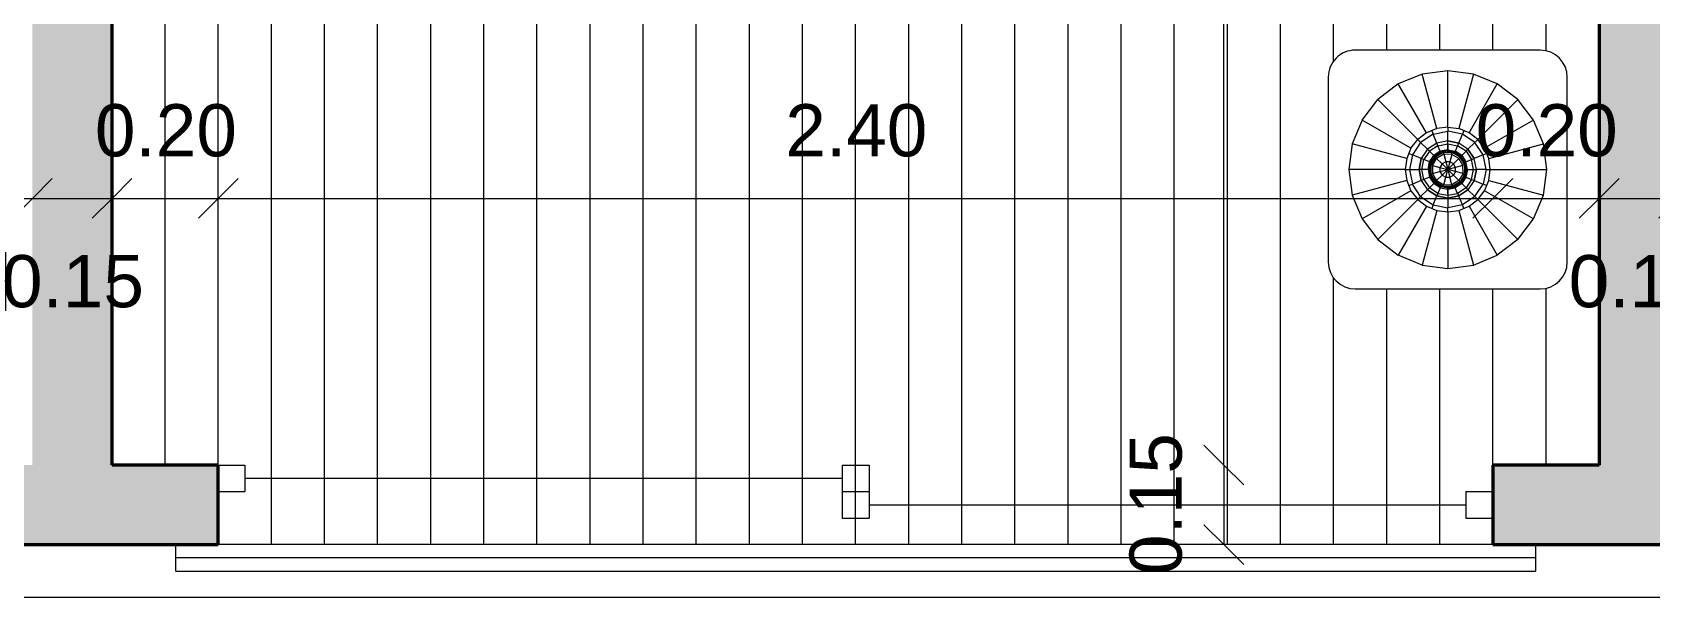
# Model space of a CAD drawing. Header units: metres. Extents: x 11 to 152, y 1 to 34.
# Drawn here: x 86.715 to 89.764, y 15.368 to 16.434 of the extents above; entities that cross this region are included whole.
import ezdxf

# ---------------------------------------------------------------- set-up
doc = ezdxf.new("R2010")
doc.units = ezdxf.units.M
for name, color, linetype, lineweight in [('A-ANNO-DIMS', 211, 'Continuous', 9), ('A-ANNO-DIMS-100', 211, 'Continuous', 9), ('A-FLOR-PATT', 8, 'Continuous', 9), ('A-GLAZ', 151, 'Continuous', 9), ('A-GLAZ-CWMG', 51, 'Continuous', 9), ('A-WALL', 113, 'Continuous', 9), ('A-WALL-1', 113, 'Continuous', 50), ('A-WALL-PATT-1', 111, 'Continuous', 9), ('E-LITE-EQPM', 33, 'Continuous', 9), ('G-IMPT', 8, 'Continuous', 9), ('I-FURN', 30, 'Continuous', 9)]:
    doc.layers.add(name, color=color, linetype=linetype, lineweight=lineweight)
doc.styles.add('Arial_1', font='Arial.ttf', dxfattribs={"height": 0.098353})
doc.dimstyles.new('Cota_1_25', dxfattribs={"dimscale": 0.3048, "dimtxt": 0.1, "dimasz": 0.246063, "dimexe": 0, "dimexo": 0.0625, "dimgap": 0.164042, "dimtad": 1, "dimrnd": 0.01, "dimzin": 0, "dimdsep": 46, "dimtxsty": 'Arial_1', "dimblk1": 'OBLIQUE', "dimblk2": 'OBLIQUE', "dimsah": 1, "dimcen": 0.09, "dimazin": 0, "dimtfac": 1, "dimtdec": 4, "dimtix": 1, "dimtmove": 0, "dimatfit": 3, "dimfxl": 0, "dimfxlon": 1, "dimtvp": 1, "dimtolj": 1, "dimtzin": 0, "dimarcsym": 2})
doc.dimstyles.new('Cota_1_25_3', dxfattribs={"dimscale": 0.3048, "dimtxt": 0.1, "dimasz": 0.246063, "dimexe": 0, "dimexo": 0.0625, "dimgap": 0.164042, "dimtad": 1, "dimrnd": 0.01, "dimzin": 0, "dimdsep": 46, "dimtxsty": 'Arial_1', "dimblk1": 'OBLIQUE', "dimblk2": 'OBLIQUE', "dimsah": 1, "dimcen": 0.09, "dimazin": 0, "dimtfac": 1, "dimtdec": 4, "dimtix": 1, "dimtmove": 2, "dimatfit": 3, "dimfxl": 0, "dimfxlon": 1, "dimtvp": 1, "dimtolj": 1, "dimtzin": 0, "dimarcsym": 2})

# ---------------------------------------------------------------- blocks, each defined once
blk = doc.blocks.new('M_Sliding-2 Panel - 240x240-1679411-2 Piso _Tipo_')
at = {"layer": 'A-GLAZ'}
for p, q in [((-1.2, 0.202), (-1.2, 0.152)), ((-1.2, 0.202), (-1.15, 0.202)), ((-1.15, 0.202), (-1.15, 0.152)), ((-0.0254, 0.202), (-0.0254, 0.152)), ((-0.0254, 0.202), (0.0254, 0.202)), ((0.0254, 0.202), (0.0254, 0.152)), ((-1.15, 0.177), (-0.0254, 0.177)), ((-1.2, 0.152), (-1.15, 0.152)), ((-0.0254, 0.152), (-0.0254, 0.102)), ((-0.0254, 0.152), (0.0254, 0.152)), ((-0.0254, 0.152), (0.0254, 0.152)), ((0.0254, 0.152), (0.0254, 0.102)), ((0.0254, 0.127), (1.1492, 0.127)), ((1.1492, 0.152), (1.1492, 0.102)), ((1.1492, 0.152), (1.2, 0.152)), ((1.2, 0.152), (1.2, 0.102)), ((-0.0254, 0.102), (0.0254, 0.102)), ((1.1492, 0.102), (1.2, 0.102))]:
    blk.add_line(p, q, dxfattribs=at)
blk = doc.blocks.new('M_Table-End - nochero-1375290-2 Piso _Tipo_')
at = {"layer": 'I-FURN'}
for p, q in [((0.4029, 0.3774), (0.0545, 0.3774)), ((0.0037, 0.3266), (0.0037, -0.0218)), ((0.4537, -0.0218), (0.4537, 0.3266)), ((0.0545, -0.0726), (0.4029, -0.0726))]:
    blk.add_line(p, q, dxfattribs=at)
for centre, start, end in [((0.0545, 0.3266), 90, 180), ((0.4029, 0.3266), 0, 90), ((0.0545, -0.0218), 180, 270), ((0.4029, -0.0218), 270, 0)]:
    blk.add_arc(centre, 0.0508, start, end, dxfattribs=at)
blk = doc.blocks.new('Lamp38i - Name-1374313-2 Piso _Tipo_')
at = {"layer": 'G-IMPT'}
for p, q in [((0, 0.0381), (0, 0.0265)), ((-0.0265, 0), (-0.0381, 0)), ((0.0265, 0), (0.0381, 0)), ((0, -0.0381), (0, -0.0265))]:
    blk.add_line(p, q, dxfattribs=at)
blk = doc.blocks.new('Lamp38i - 12zlmp38i_dwg-V48-2 Piso _Tipo_')
at = {"layer": 'G-IMPT'}
for p, q in [((0, 0.1863), (-0.0482, 0.18)), ((0.0482, 0.18), (0, 0.1863)), ((0, 0.0799), (0, 0.1863)), ((-0.1317, 0.1317), (-0.0931, 0.1613)), ((-0.0482, 0.18), (-0.0931, 0.1613)), ((-0.04, 0.0693), (-0.0931, 0.1613)), ((-0.0207, 0.0772), (-0.0482, 0.18)), ((0.0207, 0.0772), (0.0482, 0.18)), ((0.04, 0.0693), (0.0931, 0.1613)), ((0.0482, 0.18), (0.0931, 0.1613)), ((0.1317, 0.1317), (0.0931, 0.1613)), ((-0.1317, 0.1317), (-0.1613, 0.0931)), ((-0.1317, 0.1317), (-0.0565, 0.0565)), ((0.0565, 0.0565), (0.1317, 0.1317)), ((0.1613, 0.0931), (0.1317, 0.1317)), ((-0.1613, 0.0931), (-0.18, 0.0482)), ((-0.1613, 0.0931), (-0.0693, 0.04)), ((0.0693, 0.04), (0.1613, 0.0931)), ((0.18, 0.0482), (0.1613, 0.0931)), ((-0.04, 0.0693), (-0.0565, 0.0565)), ((-0.0511, 0.0511), (-0.0276, 0.0667)), ((-0.0207, 0.0772), (-0.04, 0.0693)), ((-0.0303, 0.0732), (-0.0276, 0.0667)), ((-0.0276, 0.0667), (0, 0.0722)), ((-0.0276, 0.0667), (-0.0206, 0.0498)), ((0, 0.0799), (-0.0207, 0.0772)), ((0.0207, 0.0772), (0, 0.0799)), ((0, 0.0799), (0, 0.0722)), ((0.0276, 0.0667), (0, 0.0722)), ((0, 0.0539), (0, 0.0722)), ((0.0276, 0.0667), (0.0206, 0.0498)), ((0.04, 0.0693), (0.0207, 0.0772)), ((0.0276, 0.0667), (0.0303, 0.0732)), ((0.0511, 0.0511), (0.0276, 0.0667)), ((0.0565, 0.0565), (0.04, 0.0693)), ((-0.18, 0.0482), (-0.1863, 0)), ((-0.0772, 0.0207), (-0.18, 0.0482)), ((-0.0693, 0.04), (-0.0772, 0.0207)), ((-0.0565, 0.0565), (-0.0693, 0.04)), ((-0.0511, 0.0511), (-0.0667, 0.0276)), ((-0.0511, 0.0511), (-0.0565, 0.0565)), ((-0.0511, 0.0511), (-0.0381, 0.0381)), ((-0.0498, 0.0206), (-0.0381, 0.0381)), ((-0.0498, 0.0206), (-0.0381, 0.0381)), ((-0.0449, 0.0186), (-0.0344, 0.0344)), ((-0.0206, 0.0498), (-0.0381, 0.0381)), ((-0.0381, 0.0381), (-0.0206, 0.0498)), ((-0.0344, 0.0344), (-0.0381, 0.0381)), ((-0.0344, 0.0344), (-0.0186, 0.0449)), ((-0.0262, 0.0262), (-0.0344, 0.0344)), ((-0.0262, 0.0262), (-0.0142, 0.0343)), ((-0.0248, 0.0248), (-0.0134, 0.0324)), ((-0.0234, 0.0234), (-0.0127, 0.0306)), ((-0.0233, 0.0233), (-0.0085, 0.0319)), ((-0.0206, 0.0498), (0, 0.0539)), ((0, 0.0539), (-0.0206, 0.0498)), ((-0.0186, 0.0449), (-0.0206, 0.0498)), ((0, 0.0486), (-0.0186, 0.0449)), ((-0.0186, 0.0449), (-0.0142, 0.0343)), ((0, 0.0371), (-0.0142, 0.0343)), ((-0.0142, 0.0343), (-0.0134, 0.0324)), ((0, 0.0351), (-0.0134, 0.0324)), ((-0.0127, 0.0306), (-0.0134, 0.0324)), ((-0.0096, 0.0312), (-0.0127, 0.0306)), ((0.0085, 0.0319), (-0.0085, 0.0319)), ((-0.0077, 0.0287), (-0.0085, 0.0319)), ((0, 0.0331), (-0.0065, 0.0319)), ((0.0206, 0.0498), (0, 0.0539)), ((0, 0.0539), (0.0206, 0.0498)), ((0, 0.0486), (0, 0.0539)), ((0, 0.0371), (0, 0.0486)), ((0.0186, 0.0449), (0, 0.0486)), ((0, 0.0351), (0, 0.0371)), ((0.0142, 0.0343), (0, 0.0371)), ((0, 0.0351), (0.0134, 0.0324)), ((0, 0.0331), (0, 0.0351)), ((0, 0.0319), (0, 0.0331)), ((0.0065, 0.0319), (0, 0.0331)), ((0.0085, 0.0319), (0.0077, 0.0287)), ((0.0085, 0.0319), (0.0233, 0.0233)), ((0.0127, 0.0306), (0.0096, 0.0312)), ((0.0127, 0.0306), (0.0134, 0.0324)), ((0.0127, 0.0306), (0.0234, 0.0234)), ((0.0134, 0.0324), (0.0142, 0.0343)), ((0.0134, 0.0324), (0.0248, 0.0248)), ((0.0142, 0.0343), (0.0186, 0.0449)), ((0.0142, 0.0343), (0.0262, 0.0262)), ((0.0186, 0.0449), (0.0206, 0.0498)), ((0.0186, 0.0449), (0.0344, 0.0344)), ((0.0381, 0.0381), (0.0206, 0.0498)), ((0.0206, 0.0498), (0.0381, 0.0381)), ((0.0344, 0.0344), (0.0262, 0.0262)), ((0.0344, 0.0344), (0.0381, 0.0381)), ((0.0449, 0.0186), (0.0344, 0.0344)), ((0.0511, 0.0511), (0.0381, 0.0381)), ((0.0498, 0.0206), (0.0381, 0.0381)), ((0.0498, 0.0206), (0.0381, 0.0381)), ((0.0511, 0.0511), (0.0565, 0.0565)), ((0.0511, 0.0511), (0.0667, 0.0276)), ((0.0693, 0.04), (0.0565, 0.0565)), ((0.0772, 0.0207), (0.0693, 0.04)), ((0.0772, 0.0207), (0.18, 0.0482)), ((0.1863, 0), (0.18, 0.0482)), ((-0.0772, 0.0207), (-0.0799, 0)), ((-0.0732, 0.0303), (-0.0667, 0.0276)), ((-0.0722, 0), (-0.0667, 0.0276)), ((-0.0498, 0.0206), (-0.0667, 0.0276)), ((-0.0498, 0.0206), (-0.0539, 0)), ((-0.0539, 0), (-0.0498, 0.0206)), ((-0.0449, 0.0186), (-0.0498, 0.0206)), ((-0.0449, 0.0186), (-0.0486, 0)), ((-0.0343, 0.0142), (-0.0449, 0.0186)), ((-0.0371, 0), (-0.0343, 0.0142)), ((-0.0351, 0), (-0.0324, 0.0134)), ((-0.0343, 0.0142), (-0.0262, 0.0262)), ((-0.0324, 0.0134), (-0.0343, 0.0142)), ((-0.0319, 0.0065), (-0.0331, 0)), ((-0.0324, 0.0134), (-0.0248, 0.0248)), ((-0.0306, 0.0127), (-0.0324, 0.0134)), ((-0.0319, 0.0085), (-0.0233, 0.0233)), ((-0.0319, 0.0085), (-0.0319, -0.0085)), ((-0.0319, 0.0085), (-0.0287, 0.0077)), ((-0.0306, 0.0127), (-0.0312, 0.0096)), ((-0.0306, 0.0127), (-0.0234, 0.0234)), ((-0.0287, 0.0077), (-0.021, 0.021)), ((-0.0287, 0.0077), (-0.0147, 0.0039)), ((-0.0287, 0.0077), (-0.0286, -0.0077)), ((-0.0262, 0.0262), (-0.0248, 0.0248)), ((-0.0234, 0.0234), (-0.0248, 0.0248)), ((-0.0233, 0.0233), (-0.021, 0.021)), ((-0.021, 0.021), (-0.0077, 0.0287)), ((-0.021, 0.021), (-0.0108, 0.0108)), ((-0.0147, 0.0039), (-0.0108, 0.0108)), ((-0.0147, 0.0039), (-0.0147, -0.0039)), ((-0.0147, 0.0039), (0, 0)), ((-0.0039, 0.0147), (-0.0108, 0.0108)), ((0, 0), (-0.0108, 0.0108)), ((0.0077, 0.0287), (-0.0077, 0.0287)), ((-0.0077, 0.0287), (-0.0039, 0.0147)), ((0.0039, 0.0147), (-0.0039, 0.0147)), ((0, 0), (-0.0039, 0.0147)), ((0.0039, 0.0147), (0, 0)), ((0.0108, 0.0108), (0, 0)), ((0.0147, 0.0039), (0, 0)), ((0.0077, 0.0287), (0.0039, 0.0147)), ((0.0108, 0.0108), (0.0039, 0.0147)), ((0.021, 0.021), (0.0077, 0.0287)), ((0.021, 0.021), (0.0108, 0.0108)), ((0.0147, 0.0039), (0.0108, 0.0108)), ((0.0286, 0.0077), (0.0147, 0.0039)), ((0.0147, -0.0039), (0.0147, 0.0039)), ((0.021, 0.021), (0.0233, 0.0233)), ((0.0286, 0.0077), (0.021, 0.021)), ((0.0319, 0.0085), (0.0233, 0.0233)), ((0.0234, 0.0234), (0.0248, 0.0248)), ((0.0306, 0.0127), (0.0234, 0.0234)), ((0.0262, 0.0262), (0.0248, 0.0248)), ((0.0324, 0.0134), (0.0248, 0.0248)), ((0.0343, 0.0142), (0.0262, 0.0262)), ((0.0319, 0.0085), (0.0286, 0.0077)), ((0.0286, -0.0077), (0.0286, 0.0077)), ((0.0301, 0.0125), (0.0306, 0.0127)), ((0.0306, 0.0127), (0.0324, 0.0134)), ((0.0306, 0.0127), (0.0312, 0.0096)), ((0.0319, -0.0085), (0.0319, 0.0085)), ((0.0319, 0.0065), (0.0331, 0)), ((0.0324, 0.0134), (0.0343, 0.0142)), ((0.0351, 0), (0.0324, 0.0134)), ((0.0343, 0.0142), (0.0449, 0.0186)), ((0.0371, 0), (0.0343, 0.0142)), ((0.0449, 0.0186), (0.0498, 0.0206)), ((0.0449, 0.0186), (0.0486, 0)), ((0.0498, 0.0206), (0.0667, 0.0276)), ((0.0498, 0.0206), (0.0539, 0)), ((0.0539, 0), (0.0498, 0.0206)), ((0.0732, 0.0303), (0.0667, 0.0276)), ((0.0722, 0), (0.0667, 0.0276)), ((0.0799, 0), (0.0772, 0.0207)), ((-0.1863, 0), (-0.18, -0.0482)), ((-0.0799, 0), (-0.1863, 0)), ((-0.0772, -0.0207), (-0.18, -0.0482)), ((-0.0799, 0), (-0.0772, -0.0207)), ((-0.0722, 0), (-0.0799, 0)), ((-0.0772, -0.0207), (-0.0693, -0.04)), ((-0.0667, -0.0276), (-0.0732, -0.0303)), ((-0.0722, 0), (-0.0539, 0)), ((-0.0722, 0), (-0.0667, -0.0276)), ((-0.0667, -0.0276), (-0.0498, -0.0206)), ((-0.0667, -0.0276), (-0.0511, -0.0511)), ((-0.0539, 0), (-0.0498, -0.0206)), ((-0.0539, 0), (-0.0498, -0.0206)), ((-0.0486, 0), (-0.0539, 0)), ((-0.0449, -0.0186), (-0.0498, -0.0206)), ((-0.0498, -0.0206), (-0.0381, -0.0381)), ((-0.0381, -0.0381), (-0.0498, -0.0206)), ((-0.0371, 0), (-0.0486, 0)), ((-0.0486, 0), (-0.0449, -0.0186)), ((-0.0343, -0.0142), (-0.0449, -0.0186)), ((-0.0344, -0.0344), (-0.0449, -0.0186)), ((-0.0351, 0), (-0.0371, 0)), ((-0.0371, 0), (-0.0343, -0.0142)), ((-0.0351, 0), (-0.0324, -0.0134)), ((-0.0331, 0), (-0.0351, 0)), ((-0.0344, -0.0344), (-0.0262, -0.0262)), ((-0.0343, -0.0142), (-0.0324, -0.0134)), ((-0.0262, -0.0262), (-0.0343, -0.0142)), ((-0.0319, 0), (-0.0331, 0)), ((-0.0331, 0), (-0.0319, -0.0065)), ((-0.0306, -0.0127), (-0.0324, -0.0134)), ((-0.0324, -0.0134), (-0.0248, -0.0248)), ((-0.0319, -0.0085), (-0.0286, -0.0077)), ((-0.0319, -0.0085), (-0.0233, -0.0233)), ((-0.0312, -0.0096), (-0.0306, -0.0127)), ((-0.0306, -0.0127), (-0.0234, -0.0234)), ((-0.0286, -0.0077), (-0.0147, -0.0039)), ((-0.0286, -0.0077), (-0.021, -0.021)), ((-0.0262, -0.0262), (-0.0248, -0.0248)), ((-0.0262, -0.0262), (-0.0142, -0.0343)), ((-0.0234, -0.0234), (-0.0248, -0.0248)), ((-0.0248, -0.0248), (-0.0134, -0.0324)), ((-0.0234, -0.0234), (-0.0127, -0.0306)), ((-0.0233, -0.0233), (-0.021, -0.021)), ((-0.0233, -0.0233), (-0.0085, -0.0319)), ((-0.0108, -0.0108), (-0.021, -0.021)), ((-0.021, -0.021), (-0.0077, -0.0286)), ((-0.0147, -0.0039), (0, 0)), ((-0.0147, -0.0039), (-0.0108, -0.0108)), ((-0.0108, -0.0108), (0, 0)), ((-0.0108, -0.0108), (-0.0039, -0.0147)), ((-0.0077, -0.0286), (-0.0085, -0.0319)), ((-0.0077, -0.0286), (-0.0039, -0.0147)), ((-0.0077, -0.0286), (0.0077, -0.0287)), ((-0.0039, -0.0147), (0, 0)), ((-0.0039, -0.0147), (0.0039, -0.0147)), ((0.0039, -0.0147), (0, 0)), ((0.0108, -0.0108), (0, 0)), ((0.0147, -0.0039), (0, 0)), ((0.0039, -0.0147), (0.0108, -0.0108)), ((0.0077, -0.0287), (0.0039, -0.0147)), ((0.0077, -0.0287), (0.021, -0.021)), ((0.0085, -0.0319), (0.0077, -0.0287)), ((0.0085, -0.0319), (0.0233, -0.0233)), ((0.0108, -0.0108), (0.0147, -0.0039)), ((0.0108, -0.0108), (0.021, -0.021)), ((0.0127, -0.0306), (0.0234, -0.0234)), ((0.0134, -0.0324), (0.0248, -0.0248)), ((0.0142, -0.0343), (0.0262, -0.0262)), ((0.0286, -0.0077), (0.0147, -0.0039)), ((0.0286, -0.0077), (0.021, -0.021)), ((0.0233, -0.0233), (0.021, -0.021)), ((0.0233, -0.0233), (0.0319, -0.0085)), ((0.0234, -0.0234), (0.0306, -0.0127)), ((0.0234, -0.0234), (0.0248, -0.0248)), ((0.0324, -0.0134), (0.0248, -0.0248)), ((0.0262, -0.0262), (0.0248, -0.0248)), ((0.0343, -0.0142), (0.0262, -0.0262)), ((0.0262, -0.0262), (0.0344, -0.0344)), ((0.0286, -0.0077), (0.0319, -0.0085)), ((0.0312, -0.0096), (0.0306, -0.0127)), ((0.0306, -0.0127), (0.0324, -0.0134)), ((0.0319, 0), (0.0331, 0)), ((0.0331, 0), (0.0319, -0.0065)), ((0.0351, 0), (0.0324, -0.0134)), ((0.0343, -0.0142), (0.0324, -0.0134)), ((0.0331, 0), (0.0351, 0)), ((0.0371, 0), (0.0343, -0.0142)), ((0.0343, -0.0142), (0.0449, -0.0186)), ((0.0344, -0.0344), (0.0449, -0.0186)), ((0.0351, 0), (0.0371, 0)), ((0.0371, 0), (0.0486, 0)), ((0.0381, -0.0381), (0.0498, -0.0206)), ((0.0381, -0.0381), (0.0498, -0.0206)), ((0.0486, 0), (0.0449, -0.0186)), ((0.0449, -0.0186), (0.0498, -0.0206)), ((0.0486, 0), (0.0539, 0)), ((0.0498, -0.0206), (0.0539, 0)), ((0.0539, 0), (0.0498, -0.0206)), ((0.0498, -0.0206), (0.0667, -0.0276)), ((0.0511, -0.0511), (0.0667, -0.0276)), ((0.0722, 0), (0.0539, 0)), ((0.0667, -0.0276), (0.0722, 0)), ((0.0732, -0.0303), (0.0667, -0.0276)), ((0.0693, -0.04), (0.0772, -0.0207)), ((0.0799, 0), (0.0722, 0)), ((0.0772, -0.0207), (0.0799, 0)), ((0.0772, -0.0207), (0.18, -0.0482)), ((0.0799, 0), (0.1863, 0)), ((0.18, -0.0482), (0.1863, 0)), ((-0.18, -0.0482), (-0.1613, -0.0931)), ((-0.1613, -0.0931), (-0.0693, -0.04)), ((-0.1317, -0.1317), (-0.0565, -0.0565)), ((-0.0693, -0.04), (-0.0565, -0.0565)), ((-0.0511, -0.0511), (-0.0565, -0.0565)), ((-0.0565, -0.0565), (-0.04, -0.0693)), ((-0.0511, -0.0511), (-0.0381, -0.0381)), ((-0.0511, -0.0511), (-0.0276, -0.0667)), ((-0.0344, -0.0344), (-0.0381, -0.0381)), ((-0.0381, -0.0381), (-0.0206, -0.0498)), ((-0.0381, -0.0381), (-0.0206, -0.0498)), ((-0.0344, -0.0344), (-0.0186, -0.0449)), ((-0.0206, -0.0498), (-0.0276, -0.0667)), ((-0.0186, -0.0449), (-0.0206, -0.0498)), ((-0.0206, -0.0498), (0, -0.0539)), ((0, -0.0539), (-0.0206, -0.0498)), ((-0.0186, -0.0449), (-0.0142, -0.0343)), ((0, -0.0486), (-0.0186, -0.0449)), ((-0.0142, -0.0343), (-0.0134, -0.0324)), ((0, -0.0371), (-0.0142, -0.0343)), ((-0.0127, -0.0306), (-0.0134, -0.0324)), ((0, -0.0351), (-0.0134, -0.0324)), ((-0.0096, -0.0312), (-0.0127, -0.0306)), ((-0.0085, -0.0319), (0.0085, -0.0319)), ((0, -0.0331), (-0.0065, -0.0319)), ((0, -0.0319), (0, -0.0331)), ((0.0065, -0.0319), (0, -0.0331)), ((0, -0.0351), (0.0134, -0.0324)), ((0, -0.0331), (0, -0.0351)), ((0, -0.0371), (0.0142, -0.0343)), ((0, -0.0351), (0, -0.0371)), ((0, -0.0371), (0, -0.0486)), ((0.0186, -0.0449), (0, -0.0486)), ((0, -0.0486), (0, -0.0539)), ((0, -0.0539), (0.0206, -0.0498)), ((0, -0.0539), (0.0206, -0.0498)), ((0, -0.0539), (0, -0.0722)), ((0.0127, -0.0306), (0.0096, -0.0312)), ((0.0127, -0.0306), (0.0134, -0.0324)), ((0.0134, -0.0324), (0.0142, -0.0343)), ((0.0142, -0.0343), (0.0186, -0.0449)), ((0.0186, -0.0449), (0.0344, -0.0344)), ((0.0186, -0.0449), (0.0206, -0.0498)), ((0.0206, -0.0498), (0.0381, -0.0381)), ((0.0206, -0.0498), (0.0381, -0.0381)), ((0.0206, -0.0498), (0.0276, -0.0667)), ((0.0276, -0.0667), (0.0511, -0.0511)), ((0.0344, -0.0344), (0.0381, -0.0381)), ((0.0381, -0.0381), (0.0511, -0.0511)), ((0.04, -0.0693), (0.0565, -0.0565)), ((0.0565, -0.0565), (0.0511, -0.0511)), ((0.0693, -0.04), (0.0565, -0.0565)), ((0.0565, -0.0565), (0.1317, -0.1317)), ((0.0693, -0.04), (0.1613, -0.0931)), ((0.1613, -0.0931), (0.18, -0.0482)), ((-0.04, -0.0693), (-0.0931, -0.1613)), ((-0.0482, -0.18), (-0.0207, -0.0772)), ((-0.04, -0.0693), (-0.0207, -0.0772)), ((-0.0303, -0.0732), (-0.0276, -0.0667)), ((-0.0276, -0.0667), (0, -0.0722)), ((0, -0.0799), (-0.0207, -0.0772)), ((0.0276, -0.0667), (0, -0.0722)), ((0, -0.0799), (0, -0.0722)), ((0, -0.0799), (0.0207, -0.0772)), ((0, -0.0799), (0, -0.1863)), ((0.0207, -0.0772), (0.04, -0.0693)), ((0.0207, -0.0772), (0.0482, -0.18)), ((0.0303, -0.0732), (0.0276, -0.0667)), ((0.04, -0.0693), (0.0931, -0.1613)), ((-0.1613, -0.0931), (-0.1317, -0.1317)), ((0.1613, -0.0931), (0.1317, -0.1317)), ((-0.1317, -0.1317), (-0.0931, -0.1613)), ((0.0931, -0.1613), (0.1317, -0.1317)), ((-0.0931, -0.1613), (-0.0482, -0.18)), ((-0.0482, -0.18), (0, -0.1863)), ((0, -0.1863), (0.0482, -0.18)), ((0.0482, -0.18), (0.0931, -0.1613))]:
    blk.add_line(p, q, dxfattribs=at)
at = {"xscale": 1.2, "yscale": 1.2, "zscale": 1.2}
blk.add_blockref('Lamp38i - Name-1374313-2 Piso _Tipo_', (0, 0), dxfattribs=at)
blk = doc.blocks.new('Lamp38i - 100 Watt Incandescent-V49-2 Piso _Tipo_')
blk.add_blockref('Lamp38i - 12zlmp38i_dwg-V48-2 Piso _Tipo_', (0, 0))
blk = doc.blocks.new('Circular Mullion - 25mm Radius-1797737-2 Piso _Tipo_')
at = {"layer": 'A-GLAZ-CWMG'}
for p, q in [((38.295, 15.4432), (38.295, 15.4682)), ((40.775, 15.4682), (38.375, 15.4682)), ((40.855, 15.4682), (40.855, 15.4432)), ((38.295, 15.4182), (38.295, 15.4432)), ((40.855, 15.4432), (38.295, 15.4432)), ((40.855, 15.4432), (40.855, 15.4182)), ((38.295, 15.4182), (40.855, 15.4182))]:
    blk.add_line(p, q, dxfattribs=at)
blk = doc.blocks.new('Walls 3 - Walls 3-1617953-2 Piso _Tipo_')
at = {"layer": 'A-WALL'}
blk.add_line((50.0451, 15.3682), (35.675, 15.3682), dxfattribs=at)
blk = doc.blocks.new('DIMBLOCK211-2 Piso _Tipo_')
at = {"layer": 'A-ANNO-DIMS-100', "transparency": 16777216}
for p, q in [((88.9584, 15.6182), (88.9209, 15.6557)), ((88.9584, 15.6182), (88.9584, 15.4682)), ((88.9584, 15.6182), (88.9959, 15.5807)), ((88.9584, 15.6182), (88.9584, 15.6182)), ((88.9584, 15.6182), (88.9584, 15.6182)), ((88.9584, 15.4682), (88.9209, 15.5057)), ((88.9584, 15.4682), (88.9959, 15.4307)), ((88.9584, 15.4682), (88.9584, 15.4682)), ((88.9584, 15.4682), (88.9584, 15.4682))]:
    blk.add_line(p, q, dxfattribs=at)
at = {"layer": 'A-ANNO-DIMS-100', "color": 0, "transparency": 16777216, "insert": (88.7808, 15.4109), "char_height": 0.09835, "width": 0.317538, "attachment_point": 1, "rotation": 90, "line_spacing_factor": 0.938532, "style": 'Arial_1'}
blk.add_mtext('0.15', dxfattribs=at)
blk = doc.blocks.new('_Oblique')
at = {"color": 0, "linetype": 'ByBlock', "lineweight": -2}
blk.add_line((-0.5, -0.5), (0.5, 0.5), dxfattribs=at)
blk = doc.blocks.new('DIMBLOCK240-2 Piso _Tipo_')
at = {"layer": 'A-ANNO-DIMS-100', "transparency": 16777216}
for p, q in [((86.2551, 16.1207), (86.2926, 16.1582)), ((86.715, 16.1207), (86.7525, 16.1582)), ((86.2551, 16.1207), (86.2176, 16.0832)), ((86.2551, 16.1207), (86.715, 16.1207)), ((86.2551, 16.1207), (86.2551, 16.1207)), ((86.2551, 16.1207), (86.2551, 16.1207)), ((86.715, 16.1207), (86.6775, 16.0832)), ((86.715, 16.1207), (86.715, 16.1207)), ((86.715, 16.1207), (86.715, 16.1207))]:
    blk.add_line(p, q, dxfattribs=at)
at = {"layer": 'A-ANNO-DIMS-100', "color": 0, "transparency": 16777216, "insert": (86.3527, 16.2983), "char_height": 0.09835, "width": 0.317538, "attachment_point": 1, "line_spacing_factor": 0.938532, "style": 'Arial_1'}
blk.add_mtext('0.46', dxfattribs=at)
blk = doc.blocks.new('DIMBLOCK241-2 Piso _Tipo_')
at = {"layer": 'A-ANNO-DIMS-100', "transparency": 16777216}
for p, q in [((86.715, 16.1207), (86.7525, 16.1582)), ((86.865, 16.1207), (86.9025, 16.1582)), ((86.715, 16.1207), (86.6775, 16.0832)), ((86.715, 16.1207), (86.865, 16.1207)), ((86.715, 16.1207), (86.715, 16.1207)), ((86.715, 16.1207), (86.715, 16.1207)), ((86.865, 16.1207), (86.8275, 16.0832)), ((86.865, 16.1207), (86.865, 16.1207)), ((86.865, 16.1207), (86.865, 16.1207))]:
    blk.add_line(p, q, dxfattribs=at)
at = {"layer": 'A-ANNO-DIMS-100', "color": 0, "transparency": 16777216, "insert": (86.6577, 16.0139), "char_height": 0.09835, "width": 0.317538, "attachment_point": 1, "line_spacing_factor": 0.938532, "style": 'Arial_1'}
blk.add_mtext('0.15', dxfattribs=at)
blk = doc.blocks.new('DIMBLOCK242-2 Piso _Tipo_')
at = {"layer": 'A-ANNO-DIMS-100', "transparency": 16777216}
for p, q in [((86.865, 16.1207), (86.9025, 16.1582)), ((87.065, 16.1207), (87.1025, 16.1582)), ((86.865, 16.1207), (86.8275, 16.0832)), ((86.865, 16.1207), (87.065, 16.1207)), ((86.865, 16.1207), (86.865, 16.1207)), ((86.865, 16.1207), (86.865, 16.1207)), ((87.065, 16.1207), (87.0275, 16.0832)), ((87.065, 16.1207), (87.065, 16.1207)), ((87.065, 16.1207), (87.065, 16.1207))]:
    blk.add_line(p, q, dxfattribs=at)
at = {"layer": 'A-ANNO-DIMS-100', "color": 0, "transparency": 16777216, "insert": (86.8327, 16.2983), "char_height": 0.09835, "width": 0.317538, "attachment_point": 1, "line_spacing_factor": 0.938532, "style": 'Arial_1'}
blk.add_mtext('0.20', dxfattribs=at)
blk = doc.blocks.new('DIMBLOCK243-2 Piso _Tipo_')
at = {"layer": 'A-ANNO-DIMS-100', "transparency": 16777216}
for p, q in [((87.065, 16.1207), (87.1025, 16.1582)), ((89.465, 16.1207), (89.5025, 16.1582)), ((87.065, 16.1207), (87.0275, 16.0832)), ((87.065, 16.1207), (89.465, 16.1207)), ((87.065, 16.1207), (87.065, 16.1207)), ((87.065, 16.1207), (87.065, 16.1207)), ((89.465, 16.1207), (89.4275, 16.0832)), ((89.465, 16.1207), (89.465, 16.1207)), ((89.465, 16.1207), (89.465, 16.1207))]:
    blk.add_line(p, q, dxfattribs=at)
at = {"layer": 'A-ANNO-DIMS-100', "color": 0, "transparency": 16777216, "insert": (88.1327, 16.2983), "char_height": 0.09835, "width": 0.317538, "attachment_point": 1, "line_spacing_factor": 0.938532, "style": 'Arial_1'}
blk.add_mtext('2.40', dxfattribs=at)
blk = doc.blocks.new('DIMBLOCK244-2 Piso _Tipo_')
at = {"layer": 'A-ANNO-DIMS-100', "transparency": 16777216}
for p, q in [((89.465, 16.1207), (89.5025, 16.1582)), ((89.665, 16.1207), (89.7025, 16.1582)), ((89.465, 16.1207), (89.4275, 16.0832)), ((89.465, 16.1207), (89.665, 16.1207)), ((89.465, 16.1207), (89.465, 16.1207)), ((89.465, 16.1207), (89.465, 16.1207)), ((89.665, 16.1207), (89.6275, 16.0832)), ((89.665, 16.1207), (89.665, 16.1207)), ((89.665, 16.1207), (89.665, 16.1207))]:
    blk.add_line(p, q, dxfattribs=at)
at = {"layer": 'A-ANNO-DIMS-100', "color": 0, "transparency": 16777216, "insert": (89.4327, 16.2983), "char_height": 0.09835, "width": 0.317538, "attachment_point": 1, "line_spacing_factor": 0.938532, "style": 'Arial_1'}
blk.add_mtext('0.20', dxfattribs=at)
blk = doc.blocks.new('DIMBLOCK245-2 Piso _Tipo_')
at = {"layer": 'A-ANNO-DIMS-100', "transparency": 16777216}
for p, q in [((89.665, 16.1207), (89.7025, 16.1582)), ((89.815, 16.1207), (89.8525, 16.1582)), ((89.665, 16.1207), (89.6275, 16.0832)), ((89.665, 16.1207), (89.815, 16.1207)), ((89.665, 16.1207), (89.665, 16.1207)), ((89.665, 16.1207), (89.665, 16.1207)), ((89.815, 16.1207), (89.7775, 16.0832)), ((89.815, 16.1207), (89.815, 16.1207)), ((89.815, 16.1207), (89.815, 16.1207))]:
    blk.add_line(p, q, dxfattribs=at)
at = {"layer": 'A-ANNO-DIMS-100', "color": 0, "transparency": 16777216, "insert": (89.6077, 16.0139), "char_height": 0.09835, "width": 0.317538, "attachment_point": 1, "line_spacing_factor": 0.938532, "style": 'Arial_1'}
blk.add_mtext('0.15', dxfattribs=at)
blk = doc.blocks.new('DIMBLOCK273-2 Piso _Tipo_')
at = {"layer": 'A-ANNO-DIMS-100', "transparency": 16777216}
for p, q in [((88.9584, 19.1183), (88.9209, 19.1558)), ((88.9584, 15.6182), (88.9584, 19.1183)), ((88.9584, 19.1183), (88.9959, 19.0808)), ((88.9584, 19.1183), (88.9584, 19.1183)), ((88.9584, 19.1183), (88.9584, 19.1183)), ((88.9584, 15.6182), (88.9209, 15.6557)), ((88.9584, 15.6182), (88.9959, 15.5807)), ((88.9584, 15.6182), (88.9584, 15.6182)), ((88.9584, 15.6182), (88.9584, 15.6182))]:
    blk.add_line(p, q, dxfattribs=at)
at = {"layer": 'A-ANNO-DIMS-100', "color": 0, "transparency": 16777216, "insert": (88.7808, 17.2359), "char_height": 0.09835, "width": 0.317538, "attachment_point": 1, "rotation": 90, "line_spacing_factor": 0.938532, "style": 'Arial_1'}
blk.add_mtext('3.50', dxfattribs=at)

msp = doc.modelspace()

# ---------------------------------------------------------------- hatches: boundary and pattern name
at = {"layer": 'A-FLOR-PATT'}
h = msp.add_hatch(dxfattribs=at)
h.set_pattern_fill('FP_62', color=256, style=0, pattern_type=2)
h.set_pattern_definition([(270, (95.365, -0.118), (0.1, 6e-18), [])])
h.paths.add_polyline_path([(86.2551, 15.4682), (86.2551, 15.5182), (84.7551, 15.5182), (84.7551, 15.4682), (86.2251, 15.4682)], flags=0)
h.paths.add_polyline_path([(87.065, 15.4682), (89.465, 15.4682), (89.465, 15.6182), (89.665, 15.6182), (89.665, 19.1183), (89.165, 19.1183), (89.165, 19.2683), (89.1743, 19.2683), (89.1743, 20.6183), (88.4116, 20.6183), (88.4116, 19.2683), (88.421, 19.2683), (88.421, 19.1183), (87.771, 19.1183), (87.771, 20.1683), (86.2435, 20.1683), (86.2435, 20.0783), (86.1935, 20.0783), (86.1935, 20.0633), (86.1585, 20.0633), (86.1585, 20.0783), (86.0935, 20.0783), (86.0935, 20.3183), (86.421, 20.3183), (86.421, 23.07), (83.8151, 23.0698), (83.8151, 22.5217), (83.8284, 22.5217), (83.8295, 22.5281), (83.8913, 22.5281), (83.8919, 22.84), (83.8955, 22.8529), (83.9019, 22.8647), (83.9107, 22.8749), (83.9216, 22.8828), (83.9377, 22.8897), (83.9481, 22.8897), (83.9535, 22.8929), (83.9579, 22.8974), (83.9611, 22.9027), (83.9632, 22.9027), (83.9662, 22.8994), (83.9675, 22.8952), (83.9671, 21.6889), (83.9649, 21.685), (83.9632, 21.6835), (83.9611, 21.6835), (83.9579, 21.6889), (83.9535, 21.6934), (83.9481, 21.6966), (83.9351, 21.6974), (83.9339, 21.6982), (83.9216, 21.7035), (83.9083, 21.7142), (83.9019, 21.7215), (83.8955, 21.7334), (83.8919, 21.7463), (83.8913, 21.7597), (83.8913, 22.0582), (83.8284, 22.0582), (83.8278, 22.0645), (83.8151, 22.0645), (83.8151, 21.3181), (84.3652, 21.3181), (84.3652, 20.8181), (83.865, 20.8181), (83.865, 19.2683), (84.055, 19.2683), (84.055, 19.2033), (84.07, 19.2033), (84.07, 19.1683), (84.055, 19.1683), (84.055, 19.1183), (84.015, 19.1183), (84.015, 15.9681), (84.3651, 15.9681), (84.3651, 15.6182), (84.7551, 15.6182), (84.7551, 15.5782), (86.2551, 15.5782), (86.2551, 15.6182), (86.715, 15.6182), (86.715, 18.4745), (84.815, 18.4745), (84.815, 19.1183), (84.775, 19.1183), (84.775, 19.1683), (84.76, 19.1683), (84.76, 19.2033), (84.775, 19.2033), (84.775, 19.2683), (86.0935, 19.2683), (86.0935, 19.3583), (86.1585, 19.3583), (86.1585, 19.3733), (86.1935, 19.3733), (86.1935, 19.3583), (86.2435, 19.3583), (86.2435, 19.2683), (86.865, 19.2683), (86.865, 15.6182), (87.065, 15.6182)], flags=0)
h.paths.add_polyline_path([(89.5542, 15.9502), (89.2058, 15.9502), (89.1926, 15.9519), (89.1804, 15.957), (89.1699, 15.965), (89.1618, 15.9756), (89.1567, 15.9878), (89.155, 16.001), (89.155, 16.3494), (89.1567, 16.3625), (89.1618, 16.3748), (89.1699, 16.3853), (89.1804, 16.3934), (89.1926, 16.3984), (89.2058, 16.4002), (89.5542, 16.4002), (89.5673, 16.3984), (89.5796, 16.3934), (89.5901, 16.3853), (89.5982, 16.3748), (89.6032, 16.3625), (89.605, 16.3494), (89.605, 16.001), (89.6032, 15.9878), (89.5982, 15.9756), (89.5901, 15.965), (89.5796, 15.957), (89.5673, 15.9519)], flags=0)
h.paths.add_polyline_path([(86.3227, 16.2139), (86.2681, 16.2139), (86.2549, 16.2157), (86.2427, 16.2208), (86.2322, 16.2288), (86.2241, 16.2393), (86.219, 16.2516), (86.2173, 16.2647), (86.2173, 16.6131), (86.219, 16.6263), (86.2241, 16.6385), (86.2322, 16.6491), (86.2427, 16.6571), (86.2549, 16.6622), (86.2681, 16.6639), (86.6165, 16.6639), (86.6296, 16.6622), (86.6419, 16.6571), (86.6545, 16.6464), (86.6605, 16.6385), (86.6655, 16.6263), (86.6673, 16.6131), (86.6673, 16.2647), (86.6655, 16.2516), (86.6605, 16.2393), (86.6524, 16.2288), (86.6419, 16.2208), (86.6296, 16.2157), (86.6165, 16.2139), (86.3334, 16.2139)], flags=0)
h.paths.add_polyline_path([(89.605, 16.4647), (87.705, 16.4647), (87.705, 17.8647), (89.605, 17.8647), (89.605, 16.4901)], flags=0)
h.paths.add_polyline_path([(86.6419, 16.7315), (84.775, 16.7315), (84.775, 17.6315), (86.675, 17.6315), (86.675, 16.7315), (86.6517, 16.7315)], flags=0)
h.paths.add_polyline_path([(86.2681, 17.6991), (86.2549, 17.7009), (86.2427, 17.706), (86.2322, 17.714), (86.2241, 17.7245), (86.219, 17.7368), (86.2173, 17.7499), (86.2173, 18.0983), (86.219, 18.1115), (86.2241, 18.1237), (86.2322, 18.1343), (86.2427, 18.1423), (86.2549, 18.1474), (86.2681, 18.1491), (86.6165, 18.1491), (86.6296, 18.1474), (86.6419, 18.1423), (86.6524, 18.1343), (86.6605, 18.1237), (86.6655, 18.1115), (86.6673, 18.0983), (86.6673, 17.7499), (86.6655, 17.7368), (86.6605, 17.7245), (86.6524, 17.714), (86.6419, 17.706), (86.6296, 17.7009), (86.6165, 17.6991), (86.3227, 17.6991)], flags=0)
h.paths.add_polyline_path([(89.3084, 17.9222), (89.2158, 17.9222), (89.2026, 17.9239), (89.1904, 17.929), (89.1799, 17.937), (89.1718, 17.9476), (89.1667, 17.9598), (89.165, 17.973), (89.1661, 18.3299), (89.1667, 18.3345), (89.1718, 18.3468), (89.1799, 18.3573), (89.1904, 18.3654), (89.2026, 18.3704), (89.2158, 18.3722), (89.5642, 18.3722), (89.5773, 18.3704), (89.5896, 18.3654), (89.6001, 18.3573), (89.6082, 18.3468), (89.6132, 18.3345), (89.615, 18.3214), (89.615, 17.973), (89.6132, 17.9598), (89.6082, 17.9476), (89.5974, 17.9349), (89.5896, 17.929), (89.5773, 17.9239), (89.5642, 17.9222)], flags=0)
h.paths.add_polyline_path([(86.1413, 20.7199), (85.7685, 20.7199), (85.7685, 21.2199), (86.2685, 21.2199), (86.2685, 20.7199)], flags=0)
h.paths.add_polyline_path([(85.5322, 21.4563), (85.5322, 21.5579), (85.4814, 21.5579), (85.4814, 22.8787), (85.5322, 22.8787), (85.5322, 22.9803), (86.345, 22.9803), (86.345, 21.4563), (85.6593, 21.4563)], flags=0)
at = {"layer": 'A-WALL-PATT-1'}
h = msp.add_hatch(color=256, dxfattribs=at)
h.paths.add_polyline_path([(89.665, 15.6182), (89.815, 15.6182), (89.815, 20.7683), (89.665, 20.7683), (89.665, 16.7505)], flags=0)
h.paths.add_polyline_path([(89.815, 21.7683), (89.815, 23.07), (89.665, 23.07), (89.665, 21.7683)], flags=0)
msp.add_hatch(color=256, dxfattribs=at).paths.add_polyline_path([(86.715, 15.6182), (86.865, 15.6182), (86.865, 19.2683), (86.715, 19.2683), (86.715, 15.848)], flags=0)
h = msp.add_hatch(color=256, dxfattribs=at)
h.paths.add_polyline_path([(97.602, 15.4682), (97.8851, 15.4682), (97.8851, 15.6182), (94.7849, 15.6182), (94.7849, 15.4682), (96.275, 15.4682)], flags=0)
h.paths.add_polyline_path([(89.8149, 15.4682), (89.8149, 15.6182), (89.465, 15.6182), (89.465, 15.4682), (89.6402, 15.4682)], flags=0)
h.paths.add_polyline_path([(86.9862, 15.4682), (87.065, 15.4682), (87.065, 15.6182), (86.2551, 15.6182), (86.2551, 15.4682), (86.3227, 15.4682)], flags=0)
h.paths.add_polyline_path([(84.7551, 15.4682), (84.7551, 15.6182), (84.3651, 15.6182), (84.3651, 15.4682)], flags=0)

# ---------------------------------------------------------------- linework, layer by layer
at = {"layer": 'A-WALL-1'}
for p, q in [((86.865, 15.6182), (86.865, 19.2683)), ((89.665, 19.1183), (89.665, 15.6182)), ((87.065, 15.6182), (86.865, 15.6182)), ((87.065, 15.4682), (87.065, 15.6182)), ((89.665, 15.6182), (89.465, 15.6182)), ((89.465, 15.6182), (89.465, 15.4682)), ((86.2551, 15.4682), (87.065, 15.4682)), ((89.465, 15.4682), (89.8149, 15.4682))]:
    msp.add_line(p, q, dxfattribs=at)

# ---------------------------------------------------------------- block references
at = {"layer": 'A-GLAZ'}
msp.add_blockref('M_Sliding-2 Panel - 240x240-1679411-2 Piso _Tipo_', (88.265, 15.4162), dxfattribs=at)
at = {"layer": 'A-GLAZ-CWMG'}
msp.add_blockref('Circular Mullion - 25mm Radius-1797737-2 Piso _Tipo_', (48.69, 0), dxfattribs=at)
at = {"layer": 'A-WALL'}
msp.add_blockref('Walls 3 - Walls 3-1617953-2 Piso _Tipo_', (48.69, 0), dxfattribs=at)
at = {"layer": 'E-LITE-EQPM', "rotation": 180}
msp.add_blockref('Lamp38i - 100 Watt Incandescent-V49-2 Piso _Tipo_', (89.38, 16.1752), dxfattribs=at)
at = {"layer": 'I-FURN', "rotation": 180}
msp.add_blockref('M_Table-End - nochero-1375290-2 Piso _Tipo_', (89.6087, 16.3276), dxfattribs=at)

# ---------------------------------------------------------------- dimensions: what is measured, and where the dimension line sits
at = {"layer": 'A-ANNO-DIMS'}
for base, p2, override, picture, middle in [((88.9584, 19.1183), (88.9584, 19.1183), {"dimpost": '<>', "dimfxl": 3.500144}, 'DIMBLOCK273-2 Piso _Tipo_', (88.8581, 17.3683)), ((88.9584, 15.4682), (88.9584, 15.4682), {"dimpost": '<>', "dimfxl": 0.15}, 'DIMBLOCK211-2 Piso _Tipo_', (88.8582, 15.5432))]:
    dim = msp.add_linear_dim(base=base, p1=(88.9584, 15.6182), p2=p2, angle=90, dimstyle='Cota_1_25', override=override, dxfattribs=at)
    dim.commit()
    dim.dimension.update_dxf_attribs({"geometry": picture, "text_midpoint": middle})
for base, p1, p2, override, picture, middle in [((86.715, 16.1207), (86.2551, 16.1207), (86.715, 16.1207), {"dimpost": '<>', "dimfxl": 0.459906}, 'DIMBLOCK240-2 Piso _Tipo_', (86.485, 16.2209)), ((87.065, 16.1207), (86.865, 16.1207), (87.065, 16.1207), {"dimpost": '<>', "dimfxl": 0.2}, 'DIMBLOCK242-2 Piso _Tipo_', (86.965, 16.2209)), ((89.465, 16.1207), (87.065, 16.1207), (89.465, 16.1207), {"dimpost": '<>', "dimfxl": 2.4}, 'DIMBLOCK243-2 Piso _Tipo_', (88.265, 16.2209)), ((89.665, 16.1207), (89.465, 16.1207), (89.665, 16.1207), {"dimpost": '<>', "dimfxl": 0.2}, 'DIMBLOCK244-2 Piso _Tipo_', (89.565, 16.2209))]:
    dim = msp.add_linear_dim(base=base, p1=p1, p2=p2, dimstyle='Cota_1_25', override=override, dxfattribs=at)
    dim.commit()
    dim.dimension.update_dxf_attribs({"geometry": picture, "text_midpoint": middle})
for base, p1, p2, picture, middle in [((86.865, 16.1207), (86.715, 16.1207), (86.865, 16.1207), 'DIMBLOCK241-2 Piso _Tipo_', (86.8164, 15.9483)), ((89.815, 16.1207), (89.665, 16.1207), (89.815, 16.1207), 'DIMBLOCK245-2 Piso _Tipo_', (89.7664, 15.9483))]:
    dim = msp.add_linear_dim(base=base, p1=p1, p2=p2, dimstyle='Cota_1_25_3', override={"dimpost": '<>', "dimfxl": 0.15}, dxfattribs=at)
    dim.commit()
    dim.dimension.update_dxf_attribs({"geometry": picture, "text_midpoint": middle, "dimtype": 160})

doc.saveas('drawing.dxf')
